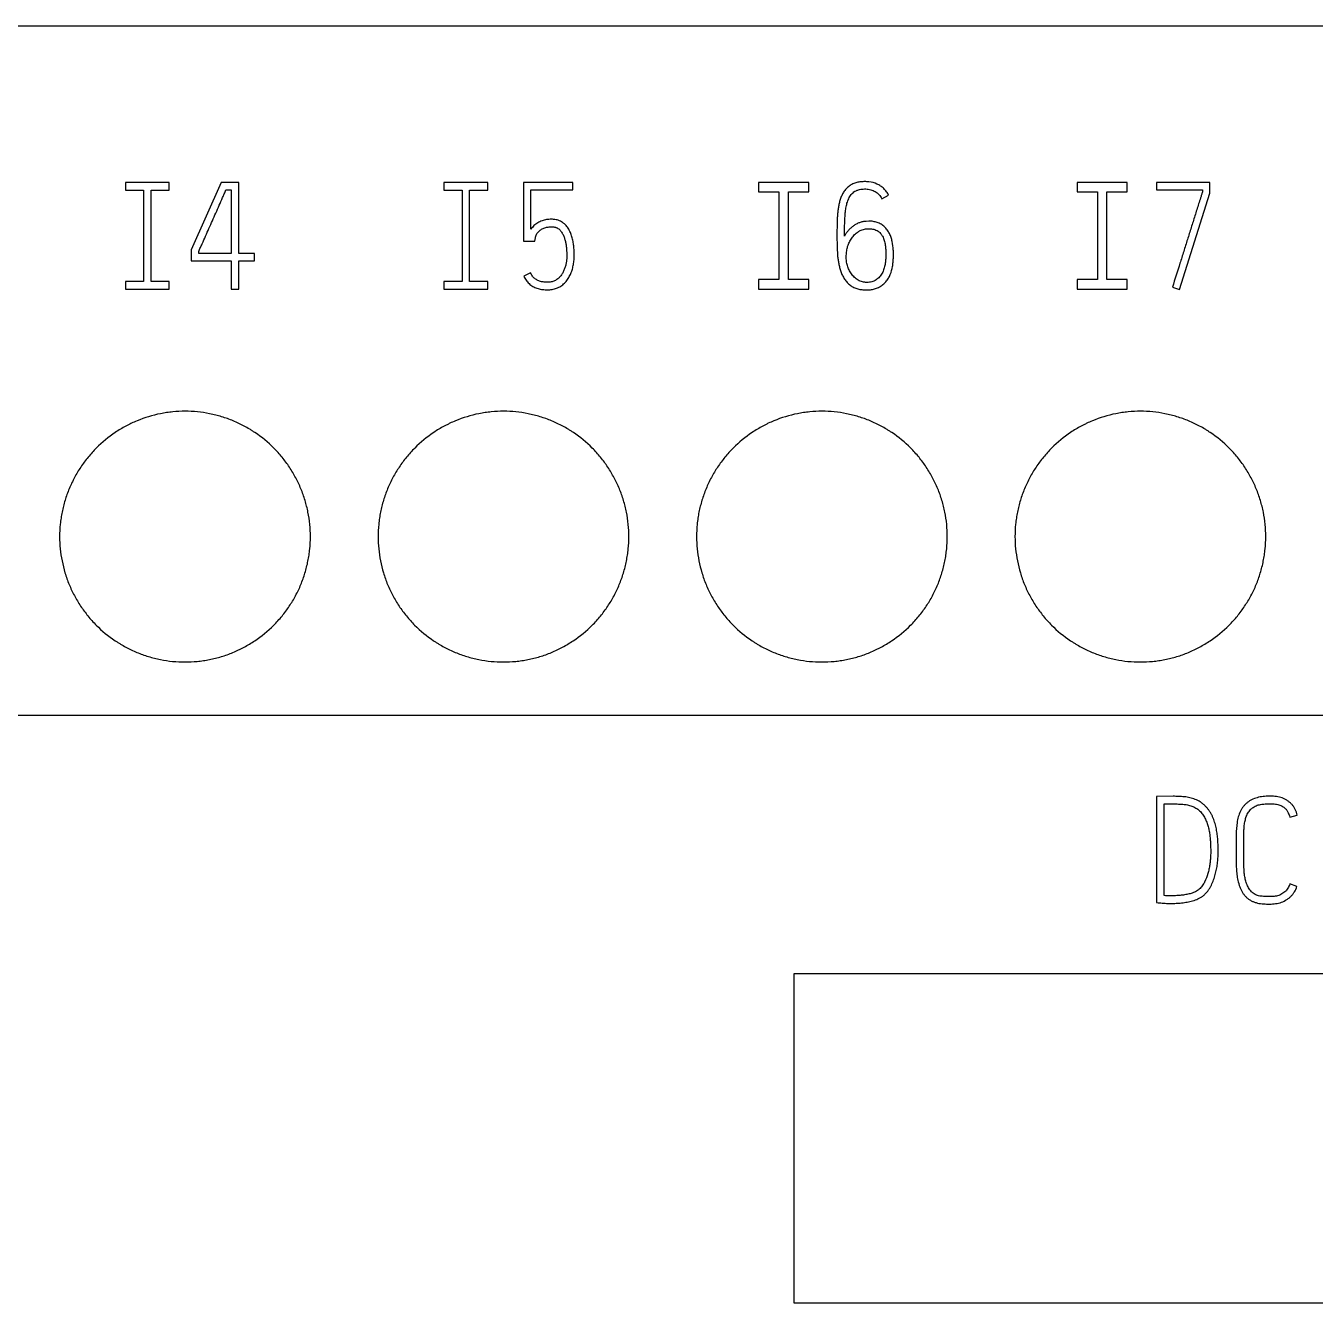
# Model space of a CAD drawing. Extents: x 0 to 420, y 0 to 297.
# Drawn here: x 121.28 to 141.85, y 212.08 to 232.46 of the extents above; entities that cross this region are included whole.
import ezdxf

# ---------------------------------------------------------------- set-up
doc = ezdxf.new("R2010")
doc.units = 0
doc.header["$LTSCALE"] = 23.1
doc.layers.add('10000_FRONT', color=7, linetype='CONTINUOUS')
doc.layers.add('10500_FRONT_LABELING', color=7, linetype='CONTINUOUS')

msp = doc.modelspace()

# ---------------------------------------------------------------- linework, layer by layer
at = {"layer": '10000_FRONT', "color": 7, "linetype": 'CONTINUOUS'}
for p, q in [((88.074, 232.463), (159.574, 232.463)), ((88.074, 221.463), (159.574, 221.463)), ((133.544, 212.083), (133.544, 217.343)), ((133.544, 217.343), (157.954, 217.343)), ((157.954, 212.083), (133.544, 212.083))]:
    msp.add_line(p, q, dxfattribs=at)
for points, knots in [([(125.824, 224.313), (125.824, 224.379), (125.821, 224.444), (125.808, 224.574), (125.799, 224.638), (125.773, 224.765), (125.758, 224.829), (125.729, 224.922), (125.719, 224.954), (125.697, 225.016), (125.685, 225.046), (125.648, 225.137), (125.592, 225.255), (125.526, 225.366), (125.471, 225.448), (125.453, 225.475), (125.414, 225.527), (125.394, 225.553), (125.331, 225.63), (125.287, 225.679), (125.149, 225.817), (125.048, 225.9), (124.926, 225.983), (124.912, 225.992), (124.884, 226.009), (124.87, 226.018), (124.827, 226.044), (124.799, 226.06), (124.712, 226.106), (124.653, 226.134), (124.533, 226.185), (124.471, 226.207), (124.377, 226.235), (124.345, 226.244), (124.282, 226.26), (124.249, 226.268), (124.152, 226.287), (124.022, 226.306), (123.892, 226.313), (123.761, 226.313), (123.695, 226.31), (123.597, 226.3), (123.564, 226.296), (123.498, 226.287), (123.336, 226.258), (123.18, 226.211), (123.028, 226.148), (122.998, 226.135), (122.954, 226.114), (122.939, 226.106), (122.909, 226.092), (122.836, 226.054), (122.766, 226.011), (122.603, 225.902), (122.502, 225.82), (122.386, 225.703), (122.363, 225.679), (122.319, 225.63), (122.298, 225.606), (122.236, 225.53), (122.197, 225.477), (122.125, 225.369), (122.091, 225.313), (122.045, 225.227), (122.03, 225.197), (122.002, 225.138), (121.989, 225.108), (121.951, 225.017), (121.907, 224.894), (121.876, 224.768), (121.856, 224.672), (121.851, 224.64), (121.841, 224.576), (121.837, 224.543), (121.827, 224.445), (121.824, 224.379), (121.824, 224.313)], [0, 0, 0, 0, 0.03125, 0.03125, 0.0625, 0.0625, 0.09375, 0.09375, 0.109375, 0.109375, 0.125, 0.125, 0.15625, 0.1875, 0.1875, 0.203125, 0.203125, 0.21875, 0.21875, 0.25, 0.25, 0.3125, 0.3125, 0.320312, 0.320312, 0.328125, 0.328125, 0.34375, 0.34375, 0.375, 0.375, 0.40625, 0.40625, 0.421875, 0.421875, 0.4375, 0.4375, 0.46875, 0.5, 0.5, 0.53125, 0.53125, 0.546875, 0.546875, 0.5625, 0.625, 0.625, 0.640625, 0.640625, 0.648438, 0.648438, 0.65625, 0.6875, 0.6875, 0.75, 0.75, 0.765625, 0.765625, 0.78125, 0.78125, 0.8125, 0.8125, 0.84375, 0.84375, 0.859375, 0.859375, 0.875, 0.875, 0.90625, 0.9375, 0.9375, 0.953125, 0.953125, 0.96875, 0.96875, 1, 1, 1, 1]), ([(130.904, 224.313), (130.904, 224.379), (130.901, 224.444), (130.888, 224.574), (130.879, 224.638), (130.853, 224.765), (130.838, 224.829), (130.809, 224.922), (130.799, 224.954), (130.777, 225.016), (130.765, 225.046), (130.728, 225.137), (130.672, 225.255), (130.606, 225.366), (130.551, 225.448), (130.533, 225.475), (130.494, 225.527), (130.474, 225.553), (130.411, 225.63), (130.367, 225.679), (130.229, 225.817), (130.128, 225.9), (130.006, 225.983), (129.992, 225.992), (129.964, 226.009), (129.95, 226.018), (129.907, 226.044), (129.879, 226.06), (129.792, 226.106), (129.733, 226.134), (129.613, 226.185), (129.551, 226.207), (129.457, 226.235), (129.425, 226.244), (129.362, 226.26), (129.329, 226.268), (129.232, 226.287), (129.102, 226.306), (128.972, 226.313), (128.841, 226.313), (128.775, 226.31), (128.677, 226.3), (128.644, 226.296), (128.578, 226.287), (128.416, 226.258), (128.26, 226.211), (128.108, 226.148), (128.078, 226.135), (128.034, 226.114), (128.019, 226.106), (127.989, 226.092), (127.916, 226.054), (127.846, 226.011), (127.683, 225.902), (127.582, 225.82), (127.466, 225.703), (127.443, 225.679), (127.399, 225.63), (127.378, 225.606), (127.316, 225.53), (127.277, 225.477), (127.205, 225.369), (127.171, 225.313), (127.125, 225.227), (127.11, 225.197), (127.082, 225.138), (127.069, 225.108), (127.031, 225.017), (126.987, 224.894), (126.956, 224.768), (126.936, 224.672), (126.931, 224.64), (126.921, 224.576), (126.917, 224.543), (126.907, 224.445), (126.904, 224.379), (126.904, 224.313)], [0, 0, 0, 0, 0.03125, 0.03125, 0.0625, 0.0625, 0.09375, 0.09375, 0.109375, 0.109375, 0.125, 0.125, 0.15625, 0.1875, 0.1875, 0.203125, 0.203125, 0.21875, 0.21875, 0.25, 0.25, 0.3125, 0.3125, 0.320312, 0.320312, 0.328125, 0.328125, 0.34375, 0.34375, 0.375, 0.375, 0.40625, 0.40625, 0.421875, 0.421875, 0.4375, 0.4375, 0.46875, 0.5, 0.5, 0.53125, 0.53125, 0.546875, 0.546875, 0.5625, 0.625, 0.625, 0.640625, 0.640625, 0.648438, 0.648438, 0.65625, 0.6875, 0.6875, 0.75, 0.75, 0.765625, 0.765625, 0.78125, 0.78125, 0.8125, 0.8125, 0.84375, 0.84375, 0.859375, 0.859375, 0.875, 0.875, 0.90625, 0.9375, 0.9375, 0.953125, 0.953125, 0.96875, 0.96875, 1, 1, 1, 1]), ([(135.984, 224.313), (135.984, 224.379), (135.981, 224.444), (135.968, 224.574), (135.959, 224.638), (135.933, 224.765), (135.918, 224.829), (135.889, 224.922), (135.879, 224.954), (135.857, 225.016), (135.845, 225.046), (135.808, 225.137), (135.752, 225.255), (135.686, 225.366), (135.631, 225.448), (135.613, 225.475), (135.574, 225.527), (135.554, 225.553), (135.491, 225.63), (135.447, 225.679), (135.309, 225.817), (135.208, 225.9), (135.086, 225.983), (135.072, 225.992), (135.044, 226.009), (135.03, 226.018), (134.987, 226.044), (134.959, 226.06), (134.872, 226.106), (134.813, 226.134), (134.693, 226.185), (134.631, 226.207), (134.537, 226.235), (134.505, 226.244), (134.442, 226.26), (134.409, 226.268), (134.312, 226.287), (134.182, 226.306), (134.052, 226.313), (133.921, 226.313), (133.855, 226.31), (133.757, 226.3), (133.724, 226.296), (133.658, 226.287), (133.496, 226.258), (133.34, 226.211), (133.188, 226.148), (133.158, 226.135), (133.114, 226.114), (133.099, 226.106), (133.069, 226.092), (132.996, 226.054), (132.926, 226.011), (132.763, 225.902), (132.662, 225.82), (132.546, 225.703), (132.523, 225.679), (132.479, 225.63), (132.458, 225.606), (132.396, 225.53), (132.357, 225.477), (132.285, 225.369), (132.251, 225.313), (132.205, 225.227), (132.19, 225.197), (132.162, 225.138), (132.149, 225.108), (132.111, 225.017), (132.067, 224.894), (132.036, 224.768), (132.016, 224.672), (132.011, 224.64), (132.001, 224.576), (131.997, 224.543), (131.987, 224.445), (131.984, 224.379), (131.984, 224.313)], [0, 0, 0, 0, 0.03125, 0.03125, 0.0625, 0.0625, 0.09375, 0.09375, 0.109375, 0.109375, 0.125, 0.125, 0.15625, 0.1875, 0.1875, 0.203125, 0.203125, 0.21875, 0.21875, 0.25, 0.25, 0.3125, 0.3125, 0.320312, 0.320312, 0.328125, 0.328125, 0.34375, 0.34375, 0.375, 0.375, 0.40625, 0.40625, 0.421875, 0.421875, 0.4375, 0.4375, 0.46875, 0.5, 0.5, 0.53125, 0.53125, 0.546875, 0.546875, 0.5625, 0.625, 0.625, 0.640625, 0.640625, 0.648438, 0.648438, 0.65625, 0.6875, 0.6875, 0.75, 0.75, 0.765625, 0.765625, 0.78125, 0.78125, 0.8125, 0.8125, 0.84375, 0.84375, 0.859375, 0.859375, 0.875, 0.875, 0.90625, 0.9375, 0.9375, 0.953125, 0.953125, 0.96875, 0.96875, 1, 1, 1, 1]), ([(141.064, 224.313), (141.064, 224.379), (141.061, 224.444), (141.048, 224.574), (141.039, 224.638), (141.013, 224.765), (140.998, 224.829), (140.969, 224.922), (140.959, 224.954), (140.937, 225.016), (140.925, 225.046), (140.888, 225.137), (140.832, 225.255), (140.766, 225.366), (140.711, 225.448), (140.693, 225.475), (140.654, 225.527), (140.634, 225.553), (140.571, 225.63), (140.527, 225.679), (140.389, 225.817), (140.288, 225.9), (140.166, 225.983), (140.152, 225.992), (140.124, 226.009), (140.11, 226.018), (140.067, 226.044), (140.039, 226.06), (139.952, 226.106), (139.893, 226.134), (139.773, 226.185), (139.711, 226.207), (139.617, 226.235), (139.585, 226.244), (139.522, 226.26), (139.489, 226.268), (139.392, 226.287), (139.262, 226.306), (139.132, 226.313), (139.001, 226.313), (138.935, 226.31), (138.837, 226.3), (138.804, 226.296), (138.738, 226.287), (138.576, 226.258), (138.42, 226.211), (138.268, 226.148), (138.238, 226.135), (138.194, 226.114), (138.179, 226.106), (138.149, 226.092), (138.076, 226.054), (138.006, 226.011), (137.843, 225.902), (137.742, 225.82), (137.626, 225.703), (137.603, 225.679), (137.559, 225.63), (137.538, 225.606), (137.476, 225.53), (137.437, 225.477), (137.365, 225.369), (137.331, 225.313), (137.285, 225.227), (137.27, 225.197), (137.242, 225.138), (137.229, 225.108), (137.191, 225.017), (137.147, 224.894), (137.116, 224.768), (137.096, 224.672), (137.091, 224.64), (137.081, 224.576), (137.077, 224.543), (137.067, 224.445), (137.064, 224.379), (137.064, 224.313)], [0, 0, 0, 0, 0.03125, 0.03125, 0.0625, 0.0625, 0.09375, 0.09375, 0.109375, 0.109375, 0.125, 0.125, 0.15625, 0.1875, 0.1875, 0.203125, 0.203125, 0.21875, 0.21875, 0.25, 0.25, 0.3125, 0.3125, 0.320312, 0.320312, 0.328125, 0.328125, 0.34375, 0.34375, 0.375, 0.375, 0.40625, 0.40625, 0.421875, 0.421875, 0.4375, 0.4375, 0.46875, 0.5, 0.5, 0.53125, 0.53125, 0.546875, 0.546875, 0.5625, 0.625, 0.625, 0.640625, 0.640625, 0.648438, 0.648438, 0.65625, 0.6875, 0.6875, 0.75, 0.75, 0.765625, 0.765625, 0.78125, 0.78125, 0.8125, 0.8125, 0.84375, 0.84375, 0.859375, 0.859375, 0.875, 0.875, 0.90625, 0.9375, 0.9375, 0.953125, 0.953125, 0.96875, 0.96875, 1, 1, 1, 1]), ([(121.824, 224.313), (121.824, 224.247), (121.827, 224.182), (121.84, 224.053), (121.85, 223.988), (121.875, 223.861), (121.891, 223.798), (121.919, 223.704), (121.929, 223.673), (121.951, 223.611), (121.963, 223.58), (122.001, 223.489), (122.056, 223.371), (122.123, 223.26), (122.177, 223.178), (122.196, 223.152), (122.235, 223.099), (122.255, 223.073), (122.317, 222.996), (122.361, 222.948), (122.5, 222.809), (122.6, 222.726), (122.723, 222.644), (122.737, 222.634), (122.765, 222.617), (122.779, 222.608), (122.821, 222.583), (122.85, 222.566), (122.936, 222.52), (122.995, 222.492), (123.116, 222.442), (123.177, 222.419), (123.271, 222.391), (123.303, 222.382), (123.367, 222.366), (123.399, 222.358), (123.497, 222.339), (123.626, 222.32), (123.757, 222.313), (123.888, 222.313), (123.953, 222.316), (124.052, 222.326), (124.085, 222.33), (124.15, 222.34), (124.182, 222.345), (124.279, 222.364), (124.342, 222.38), (124.467, 222.418), (124.529, 222.44), (124.62, 222.478), (124.65, 222.491), (124.695, 222.512), (124.71, 222.52), (124.739, 222.535), (124.812, 222.573), (124.882, 222.615), (125.045, 222.724), (125.146, 222.806), (125.263, 222.923), (125.285, 222.947), (125.329, 222.996), (125.351, 223.021), (125.413, 223.096), (125.452, 223.149), (125.524, 223.257), (125.557, 223.313), (125.604, 223.4), (125.618, 223.429), (125.647, 223.488), (125.66, 223.519), (125.697, 223.609), (125.741, 223.732), (125.773, 223.858), (125.792, 223.954), (125.798, 223.986), (125.807, 224.051), (125.811, 224.083), (125.821, 224.182), (125.824, 224.247), (125.824, 224.313)], [0, 0, 0, 0, 0.03125, 0.03125, 0.0625, 0.0625, 0.09375, 0.09375, 0.109375, 0.109375, 0.125, 0.125, 0.15625, 0.1875, 0.1875, 0.203125, 0.203125, 0.21875, 0.21875, 0.25, 0.25, 0.3125, 0.3125, 0.320312, 0.320312, 0.328125, 0.328125, 0.34375, 0.34375, 0.375, 0.375, 0.40625, 0.40625, 0.421875, 0.421875, 0.4375, 0.4375, 0.46875, 0.5, 0.5, 0.53125, 0.53125, 0.546875, 0.546875, 0.5625, 0.5625, 0.59375, 0.59375, 0.625, 0.625, 0.640625, 0.640625, 0.648438, 0.648438, 0.65625, 0.6875, 0.6875, 0.75, 0.75, 0.765625, 0.765625, 0.78125, 0.78125, 0.8125, 0.8125, 0.84375, 0.84375, 0.859375, 0.859375, 0.875, 0.875, 0.90625, 0.9375, 0.9375, 0.953125, 0.953125, 0.96875, 0.96875, 1, 1, 1, 1]), ([(126.904, 224.313), (126.904, 224.247), (126.907, 224.182), (126.92, 224.053), (126.93, 223.988), (126.955, 223.861), (126.971, 223.798), (126.999, 223.704), (127.009, 223.673), (127.031, 223.611), (127.043, 223.58), (127.081, 223.489), (127.136, 223.371), (127.203, 223.26), (127.257, 223.178), (127.276, 223.152), (127.315, 223.099), (127.335, 223.073), (127.397, 222.996), (127.441, 222.948), (127.58, 222.809), (127.68, 222.726), (127.803, 222.644), (127.817, 222.634), (127.845, 222.617), (127.859, 222.608), (127.901, 222.583), (127.93, 222.566), (128.016, 222.52), (128.075, 222.492), (128.196, 222.442), (128.257, 222.419), (128.351, 222.391), (128.383, 222.382), (128.447, 222.366), (128.479, 222.358), (128.577, 222.339), (128.706, 222.32), (128.837, 222.313), (128.968, 222.313), (129.033, 222.316), (129.132, 222.326), (129.165, 222.33), (129.23, 222.34), (129.262, 222.345), (129.359, 222.364), (129.422, 222.38), (129.547, 222.418), (129.609, 222.44), (129.7, 222.478), (129.73, 222.491), (129.775, 222.512), (129.79, 222.52), (129.819, 222.535), (129.892, 222.573), (129.962, 222.615), (130.125, 222.724), (130.226, 222.806), (130.343, 222.923), (130.365, 222.947), (130.409, 222.996), (130.431, 223.021), (130.493, 223.096), (130.532, 223.149), (130.604, 223.257), (130.637, 223.313), (130.684, 223.4), (130.698, 223.429), (130.727, 223.488), (130.74, 223.519), (130.777, 223.609), (130.821, 223.732), (130.853, 223.858), (130.872, 223.954), (130.878, 223.986), (130.887, 224.051), (130.891, 224.083), (130.901, 224.182), (130.904, 224.247), (130.904, 224.313)], [0, 0, 0, 0, 0.03125, 0.03125, 0.0625, 0.0625, 0.09375, 0.09375, 0.109375, 0.109375, 0.125, 0.125, 0.15625, 0.1875, 0.1875, 0.203125, 0.203125, 0.21875, 0.21875, 0.25, 0.25, 0.3125, 0.3125, 0.320312, 0.320312, 0.328125, 0.328125, 0.34375, 0.34375, 0.375, 0.375, 0.40625, 0.40625, 0.421875, 0.421875, 0.4375, 0.4375, 0.46875, 0.5, 0.5, 0.53125, 0.53125, 0.546875, 0.546875, 0.5625, 0.5625, 0.59375, 0.59375, 0.625, 0.625, 0.640625, 0.640625, 0.648438, 0.648438, 0.65625, 0.6875, 0.6875, 0.75, 0.75, 0.765625, 0.765625, 0.78125, 0.78125, 0.8125, 0.8125, 0.84375, 0.84375, 0.859375, 0.859375, 0.875, 0.875, 0.90625, 0.9375, 0.9375, 0.953125, 0.953125, 0.96875, 0.96875, 1, 1, 1, 1]), ([(131.984, 224.313), (131.984, 224.247), (131.987, 224.182), (132, 224.053), (132.01, 223.988), (132.035, 223.861), (132.051, 223.798), (132.079, 223.704), (132.089, 223.673), (132.111, 223.611), (132.123, 223.58), (132.161, 223.489), (132.216, 223.371), (132.283, 223.26), (132.337, 223.178), (132.356, 223.152), (132.395, 223.099), (132.415, 223.073), (132.477, 222.996), (132.521, 222.948), (132.66, 222.809), (132.76, 222.726), (132.883, 222.644), (132.897, 222.634), (132.925, 222.617), (132.939, 222.608), (132.981, 222.583), (133.01, 222.566), (133.096, 222.52), (133.155, 222.492), (133.276, 222.442), (133.337, 222.419), (133.431, 222.391), (133.463, 222.382), (133.527, 222.366), (133.559, 222.358), (133.657, 222.339), (133.786, 222.32), (133.917, 222.313), (134.048, 222.313), (134.113, 222.316), (134.212, 222.326), (134.245, 222.33), (134.31, 222.34), (134.342, 222.345), (134.439, 222.364), (134.502, 222.38), (134.627, 222.418), (134.689, 222.44), (134.78, 222.478), (134.81, 222.491), (134.855, 222.512), (134.87, 222.52), (134.899, 222.535), (134.972, 222.573), (135.042, 222.615), (135.205, 222.724), (135.306, 222.806), (135.423, 222.923), (135.445, 222.947), (135.489, 222.996), (135.511, 223.021), (135.573, 223.096), (135.612, 223.149), (135.684, 223.257), (135.717, 223.313), (135.764, 223.4), (135.778, 223.429), (135.807, 223.488), (135.82, 223.519), (135.857, 223.609), (135.901, 223.732), (135.933, 223.858), (135.952, 223.954), (135.958, 223.986), (135.967, 224.051), (135.971, 224.083), (135.981, 224.182), (135.984, 224.247), (135.984, 224.313)], [0, 0, 0, 0, 0.03125, 0.03125, 0.0625, 0.0625, 0.09375, 0.09375, 0.109375, 0.109375, 0.125, 0.125, 0.15625, 0.1875, 0.1875, 0.203125, 0.203125, 0.21875, 0.21875, 0.25, 0.25, 0.3125, 0.3125, 0.320312, 0.320312, 0.328125, 0.328125, 0.34375, 0.34375, 0.375, 0.375, 0.40625, 0.40625, 0.421875, 0.421875, 0.4375, 0.4375, 0.46875, 0.5, 0.5, 0.53125, 0.53125, 0.546875, 0.546875, 0.5625, 0.5625, 0.59375, 0.59375, 0.625, 0.625, 0.640625, 0.640625, 0.648438, 0.648438, 0.65625, 0.6875, 0.6875, 0.75, 0.75, 0.765625, 0.765625, 0.78125, 0.78125, 0.8125, 0.8125, 0.84375, 0.84375, 0.859375, 0.859375, 0.875, 0.875, 0.90625, 0.9375, 0.9375, 0.953125, 0.953125, 0.96875, 0.96875, 1, 1, 1, 1]), ([(137.064, 224.313), (137.064, 224.247), (137.067, 224.182), (137.08, 224.053), (137.09, 223.988), (137.115, 223.861), (137.131, 223.798), (137.159, 223.704), (137.169, 223.673), (137.191, 223.611), (137.203, 223.58), (137.241, 223.489), (137.296, 223.371), (137.363, 223.26), (137.417, 223.178), (137.436, 223.152), (137.475, 223.099), (137.495, 223.073), (137.557, 222.996), (137.601, 222.948), (137.74, 222.809), (137.84, 222.726), (137.963, 222.644), (137.977, 222.634), (138.005, 222.617), (138.019, 222.608), (138.061, 222.583), (138.09, 222.566), (138.176, 222.52), (138.235, 222.492), (138.356, 222.442), (138.417, 222.419), (138.511, 222.391), (138.543, 222.382), (138.607, 222.366), (138.639, 222.358), (138.737, 222.339), (138.866, 222.32), (138.997, 222.313), (139.128, 222.313), (139.193, 222.316), (139.292, 222.326), (139.325, 222.33), (139.39, 222.34), (139.422, 222.345), (139.519, 222.364), (139.582, 222.38), (139.707, 222.418), (139.769, 222.44), (139.86, 222.478), (139.89, 222.491), (139.935, 222.512), (139.95, 222.52), (139.979, 222.535), (140.052, 222.573), (140.122, 222.615), (140.285, 222.724), (140.386, 222.806), (140.503, 222.923), (140.525, 222.947), (140.569, 222.996), (140.591, 223.021), (140.653, 223.096), (140.692, 223.149), (140.764, 223.257), (140.797, 223.313), (140.844, 223.4), (140.858, 223.429), (140.887, 223.488), (140.9, 223.519), (140.937, 223.609), (140.981, 223.732), (141.013, 223.858), (141.032, 223.954), (141.038, 223.986), (141.047, 224.051), (141.051, 224.083), (141.061, 224.182), (141.064, 224.247), (141.064, 224.313)], [0, 0, 0, 0, 0.03125, 0.03125, 0.0625, 0.0625, 0.09375, 0.09375, 0.109375, 0.109375, 0.125, 0.125, 0.15625, 0.1875, 0.1875, 0.203125, 0.203125, 0.21875, 0.21875, 0.25, 0.25, 0.3125, 0.3125, 0.320312, 0.320312, 0.328125, 0.328125, 0.34375, 0.34375, 0.375, 0.375, 0.40625, 0.40625, 0.421875, 0.421875, 0.4375, 0.4375, 0.46875, 0.5, 0.5, 0.53125, 0.53125, 0.546875, 0.546875, 0.5625, 0.5625, 0.59375, 0.59375, 0.625, 0.625, 0.640625, 0.640625, 0.648438, 0.648438, 0.65625, 0.6875, 0.6875, 0.75, 0.75, 0.765625, 0.765625, 0.78125, 0.78125, 0.8125, 0.8125, 0.84375, 0.84375, 0.859375, 0.859375, 0.875, 0.875, 0.90625, 0.9375, 0.9375, 0.953125, 0.953125, 0.96875, 0.96875, 1, 1, 1, 1])]:
    msp.add_open_spline(points, degree=3, knots=knots, dxfattribs=at)
at = {"layer": '10500_FRONT_LABELING', "color": 7, "linetype": 'CONTINUOUS'}
for p, q in [((139.324, 229.965), (139.324, 229.845)), ((140.173, 229.965), (139.324, 229.965)), ((140.173, 229.793), (140.173, 229.965)), ((122.874, 229.963), (122.874, 229.843)), ((123.574, 229.963), (122.874, 229.963)), ((122.874, 229.843), (123.164, 229.843)), ((123.164, 229.843), (123.164, 228.383)), ((123.284, 228.383), (123.284, 229.843)), ((123.284, 229.843), (123.574, 229.843)), ((123.574, 229.843), (123.574, 229.963)), ((124.4, 229.963), (123.924, 228.888)), ((124.681, 229.963), (124.4, 229.963)), ((124.478, 229.845), (124.561, 229.845)), ((124.561, 229.845), (124.561, 228.831)), ((124.681, 228.831), (124.681, 229.963)), ((127.954, 229.963), (127.954, 229.843)), ((128.654, 229.963), (127.954, 229.963)), ((127.954, 229.843), (128.244, 229.843)), ((128.244, 229.843), (128.244, 228.383)), ((128.364, 228.383), (128.364, 229.843)), ((128.364, 229.843), (128.654, 229.843)), ((128.654, 229.843), (128.654, 229.963)), ((129.224, 229.963), (129.224, 229.029)), ((130.009, 229.963), (129.224, 229.963)), ((129.342, 229.218), (129.342, 229.845)), ((129.342, 229.845), (130.009, 229.845)), ((130.009, 229.845), (130.009, 229.963)), ((132.974, 229.963), (132.974, 229.813)), ((133.774, 229.963), (132.974, 229.963)), ((132.974, 229.813), (133.299, 229.813)), ((133.299, 229.813), (133.299, 228.413)), ((133.449, 228.413), (133.449, 229.813)), ((133.449, 229.813), (133.774, 229.813)), ((133.774, 229.813), (133.774, 229.963)), ((134.941, 229.704), (135.049, 229.76)), ((138.054, 229.963), (138.054, 229.813)), ((138.854, 229.963), (138.054, 229.963)), ((138.054, 229.813), (138.379, 229.813)), ((138.379, 229.813), (138.379, 228.413)), ((138.529, 228.413), (138.529, 229.813)), ((138.529, 229.813), (138.854, 229.813)), ((138.854, 229.813), (138.854, 229.963)), ((139.324, 229.845), (140.055, 229.845)), ((139.69, 228.256), (140.173, 229.793)), ((140.055, 229.845), (140.055, 229.812)), ((134.733, 229.345), (134.691, 229.343)), ((134.7, 229.223), (134.738, 229.225)), ((129.224, 229.029), (129.403, 229.029)), ((129.403, 229.029), (129.413, 229.081)), ((123.924, 228.888), (123.924, 228.713)), ((124.042, 228.831), (124.042, 228.862)), ((124.561, 228.831), (124.042, 228.831)), ((124.931, 228.831), (124.681, 228.831)), ((124.931, 228.713), (124.931, 228.831)), ((123.924, 228.713), (124.561, 228.713)), ((124.561, 228.713), (124.561, 228.263)), ((124.681, 228.263), (124.681, 228.713)), ((124.681, 228.713), (124.931, 228.713)), ((122.874, 228.383), (122.874, 228.263)), ((123.164, 228.383), (122.874, 228.383)), ((123.574, 228.383), (123.284, 228.383)), ((123.574, 228.263), (123.574, 228.383)), ((127.954, 228.383), (127.954, 228.263)), ((128.244, 228.383), (127.954, 228.383)), ((128.654, 228.383), (128.364, 228.383)), ((128.654, 228.263), (128.654, 228.383)), ((129.337, 228.52), (129.229, 228.471)), ((132.974, 228.413), (132.974, 228.263)), ((133.299, 228.413), (132.974, 228.413)), ((133.774, 228.413), (133.449, 228.413)), ((133.774, 228.263), (133.774, 228.413)), ((138.054, 228.413), (138.054, 228.263)), ((138.379, 228.413), (138.054, 228.413)), ((138.854, 228.413), (138.529, 228.413)), ((138.854, 228.263), (138.854, 228.413)), ((122.874, 228.263), (123.574, 228.263)), ((124.561, 228.263), (124.681, 228.263)), ((127.954, 228.263), (128.654, 228.263)), ((132.974, 228.263), (133.774, 228.263)), ((138.054, 228.263), (138.854, 228.263)), ((139.576, 228.294), (139.69, 228.256)), ((139.586, 220.17), (139.324, 220.168)), ((139.324, 220.168), (139.324, 218.475)), ((139.446, 218.586), (139.446, 220.048)), ((139.446, 220.048), (139.634, 220.048)), ((141.446, 219.84), (141.563, 219.868)), ((140.593, 219.562), (140.593, 219.114)), ((140.715, 219.114), (140.715, 219.562)), ((141.56, 218.732), (141.448, 218.772))]:
    msp.add_line(p, q, dxfattribs=at)
for points, knots in [([(135.049, 229.76), (135.039, 229.78), (135.028, 229.799), (135.002, 229.833), (134.987, 229.85), (134.955, 229.88), (134.938, 229.894), (134.901, 229.918), (134.882, 229.929), (134.822, 229.956), (134.779, 229.968), (134.713, 229.976), (134.691, 229.977), (134.647, 229.977), (134.626, 229.976), (134.593, 229.972), (134.582, 229.971), (134.56, 229.967), (134.55, 229.965), (134.517, 229.956), (134.497, 229.949), (134.467, 229.935), (134.457, 229.93), (134.438, 229.918), (134.429, 229.912), (134.402, 229.893), (134.386, 229.878), (134.364, 229.854), (134.356, 229.846), (134.343, 229.828), (134.337, 229.819), (134.319, 229.792), (134.308, 229.772), (134.295, 229.743), (134.291, 229.732), (134.283, 229.712), (134.28, 229.701), (134.27, 229.67), (134.264, 229.649), (134.254, 229.607), (134.25, 229.585), (134.243, 229.543), (134.24, 229.521), (134.236, 229.478), (134.234, 229.457), (134.23, 229.413), (134.229, 229.392), (134.227, 229.348), (134.227, 229.326), (134.226, 229.283), (134.225, 229.261), (134.225, 229.196), (134.224, 229.152), (134.224, 229.065), (134.225, 229.022), (134.226, 228.935), (134.227, 228.892), (134.232, 228.827), (134.233, 228.806), (134.238, 228.762), (134.241, 228.741), (134.247, 228.698), (134.251, 228.677), (134.26, 228.634), (134.265, 228.613), (134.277, 228.57), (134.283, 228.549), (134.295, 228.517), (134.299, 228.507), (134.308, 228.486), (134.313, 228.476), (134.329, 228.446), (134.341, 228.427), (134.36, 228.4), (134.367, 228.391), (134.382, 228.374), (134.39, 228.366), (134.414, 228.342), (134.431, 228.328), (134.459, 228.309), (134.469, 228.303), (134.488, 228.292), (134.499, 228.287), (134.529, 228.274), (134.551, 228.267), (134.584, 228.259), (134.595, 228.257), (134.617, 228.254), (134.651, 228.25), (134.684, 228.249), (134.718, 228.249), (134.729, 228.25), (134.752, 228.252), (134.763, 228.253), (134.797, 228.258), (134.818, 228.263), (134.851, 228.273), (134.861, 228.277), (134.882, 228.286), (134.892, 228.291), (134.922, 228.307), (134.941, 228.319), (134.967, 228.34), (134.975, 228.347), (134.992, 228.363), (134.999, 228.371), (135.021, 228.397), (135.034, 228.415), (135.057, 228.454), (135.067, 228.474), (135.092, 228.536), (135.103, 228.58), (135.114, 228.646), (135.117, 228.668), (135.121, 228.712), (135.123, 228.734), (135.125, 228.779), (135.125, 228.801), (135.125, 228.845), (135.124, 228.867), (135.12, 228.933), (135.114, 228.977), (135.1, 229.042), (135.095, 229.064), (135.08, 229.107), (135.072, 229.128), (135.057, 229.158), (135.051, 229.168), (135.04, 229.187), (135.034, 229.197), (135.014, 229.224), (134.999, 229.241), (134.975, 229.264), (134.966, 229.271), (134.948, 229.285), (134.938, 229.291), (134.91, 229.309), (134.889, 229.318), (134.857, 229.329), (134.846, 229.332), (134.824, 229.337), (134.813, 229.339), (134.79, 229.343), (134.779, 229.344), (134.756, 229.346), (134.745, 229.346), (134.733, 229.345)], [0, 0, 0, 0, 0.015625, 0.015625, 0.03125, 0.03125, 0.046875, 0.046875, 0.0625, 0.0625, 0.09375, 0.09375, 0.109375, 0.109375, 0.125, 0.125, 0.132812, 0.132812, 0.140625, 0.140625, 0.15625, 0.15625, 0.164062, 0.164062, 0.171875, 0.171875, 0.1875, 0.1875, 0.195312, 0.195312, 0.203125, 0.203125, 0.21875, 0.21875, 0.226562, 0.226562, 0.234375, 0.234375, 0.25, 0.25, 0.265625, 0.265625, 0.28125, 0.28125, 0.296875, 0.296875, 0.3125, 0.3125, 0.328125, 0.328125, 0.34375, 0.34375, 0.375, 0.375, 0.40625, 0.40625, 0.4375, 0.4375, 0.453125, 0.453125, 0.46875, 0.46875, 0.484375, 0.484375, 0.5, 0.5, 0.515625, 0.515625, 0.523438, 0.523438, 0.53125, 0.53125, 0.546875, 0.546875, 0.554688, 0.554688, 0.5625, 0.5625, 0.578125, 0.578125, 0.585938, 0.585938, 0.59375, 0.59375, 0.609375, 0.609375, 0.617188, 0.617188, 0.625, 0.640625, 0.640625, 0.648438, 0.648438, 0.65625, 0.65625, 0.671875, 0.671875, 0.679688, 0.679688, 0.6875, 0.6875, 0.703125, 0.703125, 0.710938, 0.710938, 0.71875, 0.71875, 0.734375, 0.734375, 0.75, 0.75, 0.78125, 0.78125, 0.796875, 0.796875, 0.8125, 0.8125, 0.828125, 0.828125, 0.84375, 0.84375, 0.875, 0.875, 0.890625, 0.890625, 0.90625, 0.90625, 0.914062, 0.914062, 0.921875, 0.921875, 0.9375, 0.9375, 0.945312, 0.945312, 0.953125, 0.953125, 0.96875, 0.96875, 0.976562, 0.976562, 0.984375, 0.984375, 0.992188, 0.992188, 1, 1, 1, 1]), ([(124.042, 228.862), (124.047, 228.872), (124.051, 228.882), (124.061, 228.903), (124.065, 228.913), (124.079, 228.944), (124.088, 228.964), (124.116, 229.025), (124.134, 229.066), (124.17, 229.148), (124.188, 229.189), (124.225, 229.271), (124.243, 229.312), (124.28, 229.394), (124.298, 229.435), (124.334, 229.517), (124.352, 229.558), (124.388, 229.64), (124.406, 229.681), (124.433, 229.743), (124.442, 229.763), (124.46, 229.804), (124.469, 229.825), (124.478, 229.845)], [0, 0, 0, 0, 0.03125, 0.03125, 0.0625, 0.0625, 0.125, 0.125, 0.25, 0.25, 0.375, 0.375, 0.5, 0.5, 0.625, 0.625, 0.75, 0.75, 0.875, 0.875, 0.9375, 0.9375, 1, 1, 1, 1]), ([(134.344, 229.107), (134.344, 229.159), (134.345, 229.211), (134.347, 229.289), (134.348, 229.315), (134.35, 229.367), (134.351, 229.393), (134.354, 229.445), (134.356, 229.471), (134.362, 229.523), (134.366, 229.549), (134.376, 229.6), (134.382, 229.625), (134.394, 229.662), (134.398, 229.674), (134.408, 229.698), (134.414, 229.71), (134.426, 229.733), (134.433, 229.745), (134.449, 229.766), (134.457, 229.776), (134.475, 229.795), (134.485, 229.804), (134.506, 229.819), (134.517, 229.826), (134.535, 229.835), (134.541, 229.837), (134.554, 229.842), (134.56, 229.844), (134.579, 229.85), (134.592, 229.852), (134.618, 229.856), (134.631, 229.858), (134.658, 229.859), (134.671, 229.86), (134.71, 229.858), (134.736, 229.855), (134.775, 229.845), (134.787, 229.84), (134.812, 229.83), (134.823, 229.825), (134.846, 229.811), (134.857, 229.804), (134.878, 229.787), (134.887, 229.778), (134.905, 229.759), (134.913, 229.749), (134.928, 229.727), (134.935, 229.716), (134.941, 229.704)], [0, 0, 0, 0, 0.125, 0.125, 0.1875, 0.1875, 0.25, 0.25, 0.3125, 0.3125, 0.375, 0.375, 0.4375, 0.4375, 0.46875, 0.46875, 0.5, 0.5, 0.53125, 0.53125, 0.5625, 0.5625, 0.59375, 0.59375, 0.625, 0.625, 0.640625, 0.640625, 0.65625, 0.65625, 0.6875, 0.6875, 0.71875, 0.71875, 0.75, 0.75, 0.8125, 0.8125, 0.84375, 0.84375, 0.875, 0.875, 0.90625, 0.90625, 0.9375, 0.9375, 0.96875, 0.96875, 1, 1, 1, 1]), ([(140.055, 229.812), (140.052, 229.804), (140.049, 229.797), (140.044, 229.781), (140.042, 229.773), (140.034, 229.749), (140.029, 229.733), (140.014, 229.686), (140.004, 229.654), (139.974, 229.56), (139.954, 229.496), (139.914, 229.37), (139.894, 229.306), (139.865, 229.211), (139.855, 229.18), (139.835, 229.117), (139.825, 229.085), (139.795, 228.99), (139.775, 228.927), (139.735, 228.8), (139.716, 228.737), (139.656, 228.547), (139.616, 228.42), (139.576, 228.294)], [0, 0, 0, 0, 0.015625, 0.015625, 0.03125, 0.03125, 0.0625, 0.0625, 0.125, 0.125, 0.25, 0.25, 0.375, 0.375, 0.4375, 0.4375, 0.5, 0.5, 0.625, 0.625, 0.75, 0.75, 1, 1, 1, 1]), ([(129.229, 228.471), (129.239, 228.448), (129.251, 228.427), (129.271, 228.396), (129.278, 228.386), (129.294, 228.368), (129.303, 228.359), (129.321, 228.342), (129.331, 228.334), (129.35, 228.319), (129.361, 228.312), (129.382, 228.3), (129.392, 228.294), (129.415, 228.283), (129.427, 228.279), (129.45, 228.271), (129.462, 228.267), (129.486, 228.261), (129.498, 228.259), (129.523, 228.256), (129.536, 228.255), (129.561, 228.253), (129.573, 228.252), (129.598, 228.251), (129.61, 228.251), (129.635, 228.252), (129.648, 228.253), (129.672, 228.256), (129.685, 228.258), (129.71, 228.263), (129.722, 228.266), (129.757, 228.278), (129.78, 228.288), (129.813, 228.307), (129.824, 228.313), (129.844, 228.328), (129.854, 228.336), (129.872, 228.352), (129.881, 228.361), (129.898, 228.379), (129.906, 228.389), (129.929, 228.419), (129.943, 228.44), (129.966, 228.483), (129.977, 228.506), (129.995, 228.552), (130.003, 228.576), (130.015, 228.624), (130.02, 228.648), (130.028, 228.697), (130.03, 228.721), (130.033, 228.771), (130.033, 228.796), (130.033, 228.845), (130.031, 228.895), (130.026, 228.944), (130.02, 228.993), (130.016, 229.017), (130.005, 229.066), (129.999, 229.09), (129.983, 229.138), (129.974, 229.161), (129.958, 229.195), (129.952, 229.206), (129.939, 229.227), (129.933, 229.238), (129.911, 229.268), (129.895, 229.287), (129.871, 229.308), (129.866, 229.312), (129.856, 229.32), (129.851, 229.323), (129.836, 229.334), (129.825, 229.34), (129.803, 229.351), (129.791, 229.356), (129.767, 229.364), (129.755, 229.367), (129.73, 229.372), (129.718, 229.374), (129.692, 229.376), (129.68, 229.376), (129.655, 229.376), (129.642, 229.375), (129.617, 229.373), (129.605, 229.372), (129.58, 229.368), (129.568, 229.365), (129.543, 229.359), (129.531, 229.356), (129.507, 229.348), (129.496, 229.343), (129.473, 229.332), (129.462, 229.326), (129.441, 229.313), (129.43, 229.306), (129.41, 229.291), (129.4, 229.283), (129.382, 229.266), (129.373, 229.257), (129.357, 229.238), (129.349, 229.228), (129.342, 229.218)], [0, 0, 0, 0, 0.03125, 0.03125, 0.046875, 0.046875, 0.0625, 0.0625, 0.078125, 0.078125, 0.09375, 0.09375, 0.109375, 0.109375, 0.125, 0.125, 0.140625, 0.140625, 0.15625, 0.15625, 0.171875, 0.171875, 0.1875, 0.1875, 0.203125, 0.203125, 0.21875, 0.21875, 0.234375, 0.234375, 0.25, 0.25, 0.28125, 0.28125, 0.296875, 0.296875, 0.3125, 0.3125, 0.328125, 0.328125, 0.34375, 0.34375, 0.375, 0.375, 0.40625, 0.40625, 0.4375, 0.4375, 0.46875, 0.46875, 0.5, 0.5, 0.53125, 0.53125, 0.5625, 0.59375, 0.59375, 0.625, 0.625, 0.65625, 0.65625, 0.6875, 0.6875, 0.703125, 0.703125, 0.71875, 0.71875, 0.75, 0.75, 0.757812, 0.757812, 0.765625, 0.765625, 0.78125, 0.78125, 0.796875, 0.796875, 0.8125, 0.8125, 0.828125, 0.828125, 0.84375, 0.84375, 0.859375, 0.859375, 0.875, 0.875, 0.890625, 0.890625, 0.90625, 0.90625, 0.921875, 0.921875, 0.9375, 0.9375, 0.953125, 0.953125, 0.96875, 0.96875, 0.984375, 0.984375, 1, 1, 1, 1]), ([(129.413, 229.081), (129.413, 229.086), (129.414, 229.091), (129.417, 229.1), (129.419, 229.105), (129.423, 229.118), (129.427, 229.127), (129.436, 229.144), (129.442, 229.152), (129.453, 229.167), (129.46, 229.174), (129.473, 229.188), (129.48, 229.194), (129.496, 229.206), (129.504, 229.211), (129.528, 229.226), (129.545, 229.234), (129.573, 229.243), (129.582, 229.246), (129.601, 229.25), (129.61, 229.251), (129.639, 229.255), (129.658, 229.256), (129.687, 229.256), (129.696, 229.255), (129.716, 229.253), (129.725, 229.251), (129.739, 229.247), (129.743, 229.245), (129.752, 229.241), (129.757, 229.239), (129.77, 229.233), (129.778, 229.227), (129.793, 229.216), (129.8, 229.209), (129.813, 229.195), (129.819, 229.187), (129.83, 229.172), (129.835, 229.164), (129.845, 229.148), (129.85, 229.139), (129.863, 229.114), (129.87, 229.096), (129.882, 229.061), (129.888, 229.042), (129.897, 229.005), (129.9, 228.987), (129.906, 228.949), (129.908, 228.93), (129.911, 228.893), (129.912, 228.874), (129.914, 228.836), (129.915, 228.818), (129.915, 228.78), (129.914, 228.761), (129.911, 228.723), (129.908, 228.704), (129.902, 228.667), (129.898, 228.648), (129.888, 228.612), (129.882, 228.593), (129.871, 228.567), (129.868, 228.558), (129.86, 228.541), (129.855, 228.532), (129.842, 228.507), (129.831, 228.491), (129.814, 228.469), (129.807, 228.461), (129.794, 228.447), (129.787, 228.441), (129.773, 228.428), (129.765, 228.423), (129.749, 228.412), (129.741, 228.406), (129.716, 228.392), (129.698, 228.385), (129.671, 228.378), (129.661, 228.376), (129.642, 228.373), (129.632, 228.372), (129.613, 228.371), (129.604, 228.371), (129.585, 228.372), (129.575, 228.372), (129.556, 228.374), (129.546, 228.375), (129.527, 228.377), (129.518, 228.378), (129.49, 228.384), (129.472, 228.391), (129.446, 228.403), (129.437, 228.408), (129.421, 228.418), (129.414, 228.424), (129.399, 228.436), (129.392, 228.442), (129.378, 228.456), (129.372, 228.463), (129.355, 228.486), (129.346, 228.503), (129.337, 228.52)], [0, 0, 0, 0, 0.007812, 0.007812, 0.015625, 0.015625, 0.03125, 0.03125, 0.046875, 0.046875, 0.0625, 0.0625, 0.078125, 0.078125, 0.09375, 0.09375, 0.125, 0.125, 0.140625, 0.140625, 0.15625, 0.15625, 0.1875, 0.1875, 0.203125, 0.203125, 0.21875, 0.21875, 0.226562, 0.226562, 0.234375, 0.234375, 0.25, 0.25, 0.265625, 0.265625, 0.28125, 0.28125, 0.296875, 0.296875, 0.3125, 0.3125, 0.34375, 0.34375, 0.375, 0.375, 0.40625, 0.40625, 0.4375, 0.4375, 0.46875, 0.46875, 0.5, 0.5, 0.53125, 0.53125, 0.5625, 0.5625, 0.59375, 0.59375, 0.625, 0.625, 0.640625, 0.640625, 0.65625, 0.65625, 0.6875, 0.6875, 0.703125, 0.703125, 0.71875, 0.71875, 0.734375, 0.734375, 0.75, 0.75, 0.78125, 0.78125, 0.796875, 0.796875, 0.8125, 0.8125, 0.828125, 0.828125, 0.84375, 0.84375, 0.859375, 0.859375, 0.875, 0.875, 0.90625, 0.90625, 0.921875, 0.921875, 0.9375, 0.9375, 0.953125, 0.953125, 0.96875, 0.96875, 1, 1, 1, 1]), ([(134.691, 229.343), (134.673, 229.342), (134.654, 229.34), (134.619, 229.333), (134.601, 229.328), (134.575, 229.319), (134.566, 229.315), (134.549, 229.308), (134.541, 229.304), (134.517, 229.292), (134.501, 229.282), (134.479, 229.266), (134.472, 229.261), (134.458, 229.249), (134.451, 229.243), (134.431, 229.224), (134.418, 229.211), (134.4, 229.19), (134.394, 229.184), (134.382, 229.17), (134.377, 229.162), (134.362, 229.14), (134.352, 229.124), (134.344, 229.107)], [0, 0, 0, 0, 0.125, 0.125, 0.25, 0.25, 0.3125, 0.3125, 0.375, 0.375, 0.5, 0.5, 0.5625, 0.5625, 0.625, 0.625, 0.75, 0.75, 0.8125, 0.8125, 0.875, 0.875, 1, 1, 1, 1]), ([(134.738, 229.225), (134.751, 229.226), (134.763, 229.225), (134.787, 229.222), (134.8, 229.22), (134.824, 229.214), (134.835, 229.21), (134.858, 229.2), (134.869, 229.194), (134.884, 229.184), (134.889, 229.181), (134.899, 229.173), (134.903, 229.169), (134.916, 229.156), (134.924, 229.146), (134.935, 229.131), (134.938, 229.126), (134.945, 229.116), (134.948, 229.11), (134.957, 229.094), (134.962, 229.083), (134.971, 229.06), (134.975, 229.049), (134.982, 229.025), (134.985, 229.013), (134.992, 228.977), (134.996, 228.953), (135.002, 228.905), (135.003, 228.881), (135.004, 228.844), (135.005, 228.832), (135.005, 228.808), (135.004, 228.795), (135.004, 228.771), (135.003, 228.759), (135.001, 228.735), (135, 228.722), (134.996, 228.686), (134.993, 228.662), (134.986, 228.626), (134.983, 228.615), (134.976, 228.591), (134.972, 228.579), (134.959, 228.545), (134.949, 228.522), (134.929, 228.491), (134.922, 228.481), (134.907, 228.461), (134.899, 228.452), (134.882, 228.435), (134.872, 228.426), (134.853, 228.411), (134.842, 228.404), (134.821, 228.393), (134.809, 228.388), (134.786, 228.38), (134.773, 228.377), (134.737, 228.37), (134.712, 228.369), (134.681, 228.369), (134.675, 228.37), (134.663, 228.371), (134.656, 228.372), (134.638, 228.375), (134.626, 228.377), (134.602, 228.385), (134.591, 228.39), (134.569, 228.401), (134.558, 228.407), (134.538, 228.421), (134.528, 228.429), (134.509, 228.445), (134.5, 228.453), (134.474, 228.48), (134.458, 228.499), (134.431, 228.54), (134.419, 228.562), (134.4, 228.607), (134.392, 228.63), (134.383, 228.666), (134.38, 228.678), (134.376, 228.702), (134.375, 228.714), (134.372, 228.751), (134.373, 228.775), (134.374, 228.811), (134.375, 228.823), (134.377, 228.848), (134.378, 228.86), (134.383, 228.896), (134.388, 228.92), (134.402, 228.967), (134.411, 228.989), (134.427, 229.023), (134.433, 229.033), (134.446, 229.054), (134.453, 229.064), (134.467, 229.084), (134.474, 229.093), (134.49, 229.112), (134.498, 229.122), (134.514, 229.14), (134.523, 229.148), (134.542, 229.164), (134.551, 229.171), (134.567, 229.182), (134.572, 229.185), (134.583, 229.191), (134.588, 229.194), (134.605, 229.202), (134.616, 229.206), (134.64, 229.213), (134.652, 229.216), (134.676, 229.221), (134.688, 229.222), (134.7, 229.223)], [0, 0, 0, 0, 0.015625, 0.015625, 0.03125, 0.03125, 0.046875, 0.046875, 0.0625, 0.0625, 0.070312, 0.070312, 0.078125, 0.078125, 0.09375, 0.09375, 0.101562, 0.101562, 0.109375, 0.109375, 0.125, 0.125, 0.140625, 0.140625, 0.15625, 0.15625, 0.1875, 0.1875, 0.21875, 0.21875, 0.234375, 0.234375, 0.25, 0.25, 0.265625, 0.265625, 0.28125, 0.28125, 0.3125, 0.3125, 0.328125, 0.328125, 0.34375, 0.34375, 0.375, 0.375, 0.390625, 0.390625, 0.40625, 0.40625, 0.421875, 0.421875, 0.4375, 0.4375, 0.453125, 0.453125, 0.46875, 0.46875, 0.5, 0.5, 0.507812, 0.507812, 0.515625, 0.515625, 0.53125, 0.53125, 0.546875, 0.546875, 0.5625, 0.5625, 0.578125, 0.578125, 0.59375, 0.59375, 0.625, 0.625, 0.65625, 0.65625, 0.6875, 0.6875, 0.703125, 0.703125, 0.71875, 0.71875, 0.75, 0.75, 0.765625, 0.765625, 0.78125, 0.78125, 0.8125, 0.8125, 0.84375, 0.84375, 0.859375, 0.859375, 0.875, 0.875, 0.890625, 0.890625, 0.90625, 0.90625, 0.921875, 0.921875, 0.9375, 0.9375, 0.945312, 0.945312, 0.953125, 0.953125, 0.96875, 0.96875, 0.984375, 0.984375, 1, 1, 1, 1]), ([(139.324, 218.475), (139.339, 218.473), (139.354, 218.472), (139.384, 218.469), (139.398, 218.468), (139.428, 218.465), (139.443, 218.464), (139.472, 218.462), (139.487, 218.462), (139.532, 218.461), (139.561, 218.46), (139.62, 218.462), (139.649, 218.464), (139.708, 218.468), (139.738, 218.472), (139.796, 218.48), (139.826, 218.486), (139.869, 218.495), (139.884, 218.499), (139.913, 218.507), (139.927, 218.512), (139.956, 218.522), (139.969, 218.527), (139.997, 218.54), (140.01, 218.547), (140.036, 218.562), (140.049, 218.57), (140.073, 218.588), (140.084, 218.598), (140.116, 218.629), (140.134, 218.652), (140.16, 218.689), (140.168, 218.702), (140.183, 218.728), (140.19, 218.741), (140.211, 218.78), (140.222, 218.808), (140.243, 218.864), (140.252, 218.892), (140.267, 218.95), (140.274, 218.979), (140.285, 219.037), (140.29, 219.066), (140.297, 219.125), (140.3, 219.154), (140.304, 219.213), (140.305, 219.243), (140.306, 219.302), (140.305, 219.332), (140.304, 219.392), (140.303, 219.421), (140.299, 219.481), (140.297, 219.51), (140.29, 219.569), (140.286, 219.598), (140.278, 219.642), (140.275, 219.657), (140.269, 219.686), (140.265, 219.7), (140.258, 219.729), (140.254, 219.744), (140.245, 219.772), (140.24, 219.787), (140.229, 219.815), (140.224, 219.828), (140.211, 219.855), (140.205, 219.869), (140.19, 219.895), (140.183, 219.908), (140.167, 219.934), (140.158, 219.946), (140.14, 219.97), (140.131, 219.981), (140.111, 220.004), (140.101, 220.014), (140.079, 220.035), (140.068, 220.045), (140.05, 220.059), (140.044, 220.064), (140.032, 220.072), (140.026, 220.077), (139.994, 220.097), (139.967, 220.11), (139.925, 220.126), (139.911, 220.131), (139.883, 220.14), (139.868, 220.144), (139.824, 220.155), (139.795, 220.159), (139.735, 220.165), (139.706, 220.167), (139.661, 220.169), (139.646, 220.169), (139.616, 220.17), (139.601, 220.17), (139.586, 220.17)], [0, 0, 0, 0, 0.015625, 0.015625, 0.03125, 0.03125, 0.046875, 0.046875, 0.0625, 0.0625, 0.09375, 0.09375, 0.125, 0.125, 0.15625, 0.15625, 0.1875, 0.1875, 0.203125, 0.203125, 0.21875, 0.21875, 0.234375, 0.234375, 0.25, 0.25, 0.265625, 0.265625, 0.28125, 0.28125, 0.3125, 0.3125, 0.328125, 0.328125, 0.34375, 0.34375, 0.375, 0.375, 0.40625, 0.40625, 0.4375, 0.4375, 0.46875, 0.46875, 0.5, 0.5, 0.53125, 0.53125, 0.5625, 0.5625, 0.59375, 0.59375, 0.625, 0.625, 0.65625, 0.65625, 0.671875, 0.671875, 0.6875, 0.6875, 0.703125, 0.703125, 0.71875, 0.71875, 0.734375, 0.734375, 0.75, 0.75, 0.765625, 0.765625, 0.78125, 0.78125, 0.796875, 0.796875, 0.8125, 0.8125, 0.828125, 0.828125, 0.835938, 0.835938, 0.84375, 0.84375, 0.875, 0.875, 0.890625, 0.890625, 0.90625, 0.90625, 0.9375, 0.9375, 0.96875, 0.96875, 0.984375, 0.984375, 1, 1, 1, 1]), ([(141.563, 219.868), (141.559, 219.9), (141.549, 219.93), (141.532, 219.966), (141.529, 219.973), (141.521, 219.987), (141.517, 219.994), (141.503, 220.014), (141.494, 220.026), (141.473, 220.05), (141.461, 220.061), (141.437, 220.082), (141.425, 220.092), (141.398, 220.109), (141.385, 220.118), (141.356, 220.132), (141.341, 220.138), (141.312, 220.149), (141.297, 220.153), (141.266, 220.161), (141.25, 220.164), (141.203, 220.17), (141.171, 220.172), (141.108, 220.173), (141.077, 220.172), (141.029, 220.167), (141.013, 220.166), (140.982, 220.161), (140.966, 220.158), (140.92, 220.147), (140.89, 220.137), (140.846, 220.118), (140.832, 220.111), (140.804, 220.095), (140.791, 220.087), (140.766, 220.068), (140.754, 220.058), (140.731, 220.036), (140.72, 220.024), (140.7, 219.999), (140.691, 219.986), (140.675, 219.96), (140.667, 219.946), (140.646, 219.903), (140.636, 219.873), (140.618, 219.813), (140.612, 219.782), (140.597, 219.688), (140.593, 219.625), (140.593, 219.562)], [0, 0, 0, 0, 0.0625, 0.0625, 0.078125, 0.078125, 0.09375, 0.09375, 0.125, 0.125, 0.15625, 0.15625, 0.1875, 0.1875, 0.21875, 0.21875, 0.25, 0.25, 0.28125, 0.28125, 0.3125, 0.3125, 0.375, 0.375, 0.4375, 0.4375, 0.46875, 0.46875, 0.5, 0.5, 0.5625, 0.5625, 0.59375, 0.59375, 0.625, 0.625, 0.65625, 0.65625, 0.6875, 0.6875, 0.71875, 0.71875, 0.75, 0.75, 0.8125, 0.8125, 0.875, 0.875, 1, 1, 1, 1]), ([(139.634, 220.048), (139.658, 220.048), (139.682, 220.047), (139.73, 220.044), (139.755, 220.043), (139.802, 220.037), (139.826, 220.032), (139.861, 220.022), (139.873, 220.018), (139.896, 220.01), (139.907, 220.005), (139.929, 219.995), (139.94, 219.989), (139.961, 219.977), (139.971, 219.97), (140, 219.948), (140.018, 219.931), (140.049, 219.894), (140.063, 219.874), (140.088, 219.832), (140.1, 219.811), (140.119, 219.767), (140.128, 219.744), (140.139, 219.71), (140.142, 219.698), (140.149, 219.675), (140.152, 219.663), (140.16, 219.628), (140.164, 219.604), (140.172, 219.557), (140.174, 219.533), (140.179, 219.485), (140.18, 219.461), (140.183, 219.413), (140.184, 219.389), (140.186, 219.341), (140.186, 219.317), (140.186, 219.269), (140.186, 219.245), (140.184, 219.197), (140.182, 219.173), (140.178, 219.126), (140.175, 219.102), (140.168, 219.055), (140.164, 219.031), (140.154, 218.984), (140.149, 218.961), (140.129, 218.891), (140.112, 218.846), (140.078, 218.781), (140.066, 218.761), (140.037, 218.722), (140.022, 218.704), (139.999, 218.684), (139.994, 218.68), (139.985, 218.673), (139.97, 218.662), (139.955, 218.653), (139.933, 218.642), (139.922, 218.637), (139.899, 218.629), (139.887, 218.625), (139.864, 218.618), (139.853, 218.615), (139.829, 218.609), (139.817, 218.607), (139.782, 218.6), (139.758, 218.596), (139.711, 218.59), (139.687, 218.588), (139.651, 218.586), (139.639, 218.585), (139.615, 218.584), (139.603, 218.584), (139.566, 218.583), (139.542, 218.583), (139.506, 218.583), (139.494, 218.583), (139.47, 218.584), (139.458, 218.584), (139.446, 218.586)], [0, 0, 0, 0, 0.03125, 0.03125, 0.0625, 0.0625, 0.09375, 0.09375, 0.109375, 0.109375, 0.125, 0.125, 0.140625, 0.140625, 0.15625, 0.15625, 0.1875, 0.1875, 0.21875, 0.21875, 0.25, 0.25, 0.28125, 0.28125, 0.296875, 0.296875, 0.3125, 0.3125, 0.34375, 0.34375, 0.375, 0.375, 0.40625, 0.40625, 0.4375, 0.4375, 0.46875, 0.46875, 0.5, 0.5, 0.53125, 0.53125, 0.5625, 0.5625, 0.59375, 0.59375, 0.625, 0.625, 0.6875, 0.6875, 0.71875, 0.71875, 0.75, 0.75, 0.757812, 0.757812, 0.765625, 0.78125, 0.78125, 0.796875, 0.796875, 0.8125, 0.8125, 0.828125, 0.828125, 0.84375, 0.84375, 0.875, 0.875, 0.90625, 0.90625, 0.921875, 0.921875, 0.9375, 0.9375, 0.96875, 0.96875, 0.984375, 0.984375, 1, 1, 1, 1]), ([(140.715, 219.562), (140.715, 219.586), (140.715, 219.611), (140.718, 219.659), (140.72, 219.683), (140.725, 219.731), (140.729, 219.755), (140.74, 219.803), (140.746, 219.827), (140.759, 219.861), (140.764, 219.872), (140.775, 219.894), (140.781, 219.905), (140.8, 219.936), (140.816, 219.955), (140.838, 219.976), (140.843, 219.98), (140.852, 219.987), (140.857, 219.991), (140.873, 220.001), (140.883, 220.007), (140.905, 220.018), (140.917, 220.023), (140.94, 220.031), (140.952, 220.034), (140.976, 220.039), (140.988, 220.041), (141.012, 220.045), (141.024, 220.046), (141.06, 220.05), (141.085, 220.052), (141.134, 220.053), (141.158, 220.052), (141.207, 220.048), (141.231, 220.045), (141.267, 220.036), (141.279, 220.033), (141.302, 220.025), (141.313, 220.02), (141.335, 220.008), (141.345, 220.002), (141.365, 219.987), (141.373, 219.979), (141.386, 219.965), (141.39, 219.961), (141.397, 219.951), (141.401, 219.946), (141.411, 219.931), (141.417, 219.92), (141.427, 219.898), (141.432, 219.887), (141.44, 219.864), (141.443, 219.852), (141.446, 219.84)], [0, 0, 0, 0, 0.0625, 0.0625, 0.125, 0.125, 0.1875, 0.1875, 0.25, 0.25, 0.28125, 0.28125, 0.3125, 0.3125, 0.375, 0.375, 0.390625, 0.390625, 0.40625, 0.40625, 0.4375, 0.4375, 0.46875, 0.46875, 0.5, 0.5, 0.53125, 0.53125, 0.5625, 0.5625, 0.625, 0.625, 0.6875, 0.6875, 0.75, 0.75, 0.78125, 0.78125, 0.8125, 0.8125, 0.84375, 0.84375, 0.875, 0.875, 0.890625, 0.890625, 0.90625, 0.90625, 0.9375, 0.9375, 0.96875, 0.96875, 1, 1, 1, 1]), ([(140.593, 219.114), (140.593, 219.082), (140.594, 219.05), (140.597, 218.986), (140.6, 218.954), (140.608, 218.891), (140.613, 218.859), (140.624, 218.812), (140.628, 218.797), (140.637, 218.766), (140.641, 218.75), (140.652, 218.72), (140.658, 218.705), (140.671, 218.676), (140.679, 218.661), (140.695, 218.633), (140.704, 218.62), (140.723, 218.594), (140.733, 218.581), (140.75, 218.564), (140.755, 218.558), (140.768, 218.548), (140.774, 218.543), (140.793, 218.528), (140.807, 218.519), (140.835, 218.503), (140.849, 218.496), (140.879, 218.483), (140.894, 218.478), (140.925, 218.469), (140.941, 218.465), (140.972, 218.459), (140.989, 218.457), (141.021, 218.454), (141.037, 218.453), (141.069, 218.452), (141.085, 218.452), (141.133, 218.451), (141.165, 218.452), (141.213, 218.457), (141.229, 218.459), (141.261, 218.465), (141.277, 218.468), (141.324, 218.482), (141.353, 218.495), (141.396, 218.519), (141.409, 218.528), (141.435, 218.547), (141.46, 218.568), (141.482, 218.592), (141.498, 218.61), (141.503, 218.617), (141.512, 218.63), (141.517, 218.637), (141.538, 218.671), (141.551, 218.7), (141.56, 218.732)], [0, 0, 0, 0, 0.0625, 0.0625, 0.125, 0.125, 0.1875, 0.1875, 0.21875, 0.21875, 0.25, 0.25, 0.28125, 0.28125, 0.3125, 0.3125, 0.34375, 0.34375, 0.375, 0.375, 0.390625, 0.390625, 0.40625, 0.40625, 0.4375, 0.4375, 0.46875, 0.46875, 0.5, 0.5, 0.53125, 0.53125, 0.5625, 0.5625, 0.59375, 0.59375, 0.625, 0.625, 0.6875, 0.6875, 0.71875, 0.71875, 0.75, 0.75, 0.8125, 0.8125, 0.84375, 0.84375, 0.875, 0.90625, 0.90625, 0.921875, 0.921875, 0.9375, 0.9375, 1, 1, 1, 1]), ([(141.448, 218.772), (141.44, 218.748), (141.43, 218.725), (141.411, 218.693), (141.403, 218.683), (141.391, 218.668), (141.387, 218.664), (141.378, 218.655), (141.373, 218.65), (141.359, 218.638), (141.349, 218.63), (141.329, 218.615), (141.318, 218.609), (141.295, 218.598), (141.283, 218.593), (141.259, 218.585), (141.247, 218.581), (141.222, 218.576), (141.21, 218.575), (141.184, 218.572), (141.172, 218.571), (141.134, 218.569), (141.108, 218.569), (141.07, 218.57), (141.058, 218.571), (141.032, 218.573), (141.02, 218.573), (140.994, 218.576), (140.982, 218.577), (140.957, 218.581), (140.944, 218.584), (140.926, 218.59), (140.92, 218.593), (140.909, 218.598), (140.903, 218.6), (140.886, 218.609), (140.876, 218.616), (140.86, 218.627), (140.855, 218.631), (140.846, 218.64), (140.841, 218.644), (140.828, 218.658), (140.82, 218.667), (140.805, 218.688), (140.798, 218.698), (140.785, 218.72), (140.779, 218.732), (140.764, 218.766), (140.755, 218.79), (140.741, 218.838), (140.735, 218.863), (140.726, 218.913), (140.723, 218.938), (140.717, 219.013), (140.715, 219.063), (140.715, 219.114)], [0, 0, 0, 0, 0.0625, 0.0625, 0.09375, 0.09375, 0.109375, 0.109375, 0.125, 0.125, 0.15625, 0.15625, 0.1875, 0.1875, 0.21875, 0.21875, 0.25, 0.25, 0.28125, 0.28125, 0.3125, 0.3125, 0.375, 0.375, 0.40625, 0.40625, 0.4375, 0.4375, 0.46875, 0.46875, 0.5, 0.5, 0.515625, 0.515625, 0.53125, 0.53125, 0.5625, 0.5625, 0.578125, 0.578125, 0.59375, 0.59375, 0.625, 0.625, 0.65625, 0.65625, 0.6875, 0.6875, 0.75, 0.75, 0.8125, 0.8125, 0.875, 0.875, 1, 1, 1, 1])]:
    msp.add_open_spline(points, degree=3, knots=knots, dxfattribs=at)

doc.saveas('drawing.dxf')
